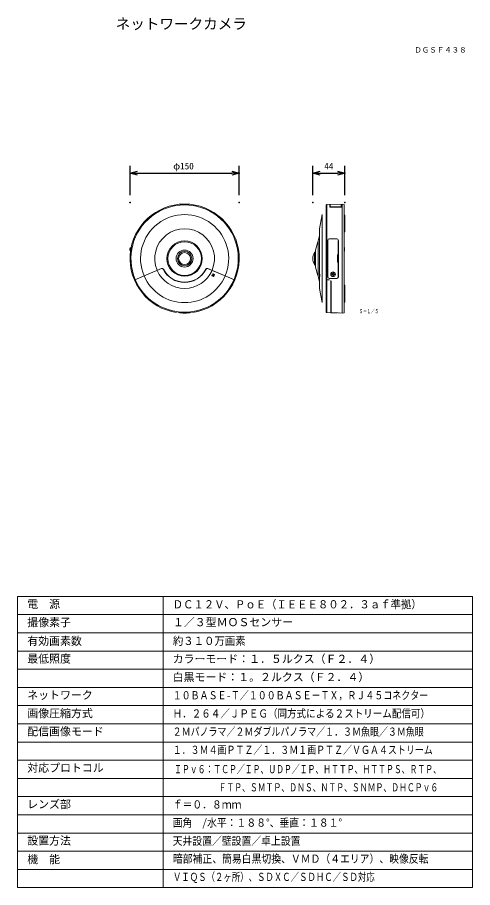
# Model space of a CAD drawing. Units: millimetres, scale not verified. Extents: x -62 to 63, y -119 to 120.
import ezdxf
from ezdxf.enums import TextEntityAlignment as Align

# ---------------------------------------------------------------- set-up
doc = ezdxf.new("R2010")
doc.units = ezdxf.units.MM
doc.header["$LTSCALE"] = 0.125
doc.header["$PDMODE"] = 32
doc.header["$PDSIZE"] = 0.0625
for name, color, linetype, lineweight in [('0-0_0', 7, 'Continuous', 25), ('0-2_WAKU', 1, 'Continuous', 18), ('0-5_SUNPO', 7, 'Continuous', 25), ('0-7_PANEL', 1, 'Continuous', 18)]:
    doc.layers.add(name, color=color, linetype=linetype, lineweight=lineweight)
for name, color, linetype in [('0-1_DEFPOINTS', 7, 'Continuous'), ('0-3_MOJI1', 7, 'Continuous'), ('0-6_TOUROKU', 7, 'Continuous')]:
    doc.layers.add(name, color=color, linetype=linetype)
doc.styles.add('ＭＳ ゴシック', font='')
doc.styles.get('ＭＳ ゴシック').set_extended_font_data('MS Gothic')

# ---------------------------------------------------------------- blocks, each defined once
blk = doc.blocks.new('_OPEN30')
at = {"layer": '0-0_0'}
blk.add_line((0, 0), (-1, 0), dxfattribs=at)
blk.add_lwpolyline([(-1, 0.26795), (0, 0), (-1, -0.26795)], dxfattribs=at)
blk = doc.blocks.new('D5')
at = {"layer": '0-1_DEFPOINTS'}
for p in [(28.2221, 49.5005), (19.4203, 41.5005), (28.2221, 41.5005)]:
    blk.add_point(p, dxfattribs=at)
at = {"layer": '0-5_SUNPO'}
for p, q in [((19.4203, 43.5005), (19.4203, 51.5005)), ((28.2221, 43.5005), (28.2221, 51.5005)), ((21.4203, 49.5005), (26.2221, 49.5005))]:
    blk.add_line(p, q, dxfattribs=at)
at = {"layer": '0-5_SUNPO', "xscale": 2, "yscale": 2, "rotation": 180}
blk.add_blockref('_OPEN30', (19.4203, 49.5005), dxfattribs=at)
at = {"layer": '0-5_SUNPO', "xscale": 2, "yscale": 2}
blk.add_blockref('_OPEN30', (28.2221, 49.5005), dxfattribs=at)
at = {"layer": '0-5_SUNPO', "style": 'ＭＳ ゴシック'}
blk.add_text('44', height=1.833, dxfattribs=at).set_placement((22.5712, 50.0005), align=Align.BOTTOM_LEFT)
blk = doc.blocks.new('D6')
at = {"layer": '0-1_DEFPOINTS'}
for p in [(-0.8072, 49.5005), (-30.7723, 41.5005), (-0.8072, 41.5005)]:
    blk.add_point(p, dxfattribs=at)
at = {"layer": '0-5_SUNPO'}
for p, q in [((-30.7723, 43.5005), (-30.7723, 51.5005)), ((-0.8072, 43.5005), (-0.8072, 51.5005)), ((-28.7723, 49.5005), (-2.8072, 49.5005))]:
    blk.add_line(p, q, dxfattribs=at)
at = {"layer": '0-5_SUNPO', "xscale": 2, "yscale": 2, "rotation": 180}
blk.add_blockref('_OPEN30', (-30.7723, 49.5005), dxfattribs=at)
at = {"layer": '0-5_SUNPO', "xscale": 2, "yscale": 2}
blk.add_blockref('_OPEN30', (-0.8072, 49.5005), dxfattribs=at)
at = {"layer": '0-5_SUNPO', "style": 'ＭＳ ゴシック'}
blk.add_text('φ150', height=1.833, dxfattribs=at).set_placement((-18.9148, 50.0005), align=Align.BOTTOM_LEFT)

msp = doc.modelspace()

# ---------------------------------------------------------------- linework, layer by layer
at = {"layer": '0-2_WAKU', "color": 4}
for p, q in [((-62.4766, -39.3166), (62.5234, -39.3166)), ((-22.4766, -119.3166), (-22.4766, -39.3166)), ((62.5234, -119.3166), (62.5234, -39.3166))]:
    msp.add_line(p, q, dxfattribs=at)
at = {"layer": '0-2_WAKU'}
for p, q in [((-62.4766, -44.3166), (62.5234, -44.3166)), ((-62.4766, -49.3166), (62.5234, -49.3166)), ((-62.4766, -54.3166), (62.5234, -54.3166)), ((-62.4766, -59.3166), (62.5234, -59.3166)), ((-62.4766, -64.3166), (62.5234, -64.3166)), ((-62.4766, -69.3166), (62.5234, -69.3166)), ((-62.4766, -74.3166), (62.5234, -74.3166)), ((-62.4766, -79.3166), (62.5234, -79.3166)), ((-62.4766, -84.3166), (62.5234, -84.3166)), ((-62.4766, -89.3166), (62.5234, -89.3166)), ((-62.4766, -94.3166), (62.5234, -94.3166)), ((-62.4766, -94.3166), (62.5234, -94.3166)), ((-62.4766, -99.3166), (62.5234, -99.3166)), ((-62.4766, -104.3166), (62.5234, -104.3166)), ((-62.4766, -109.3166), (62.5234, -109.3166)), ((-62.4766, -114.3166), (62.5234, -114.3166))]:
    msp.add_line(p, q, dxfattribs=at)
at = {"layer": '0-2_WAKU', "color": 4}
msp.add_lwpolyline([(-62.4766, -39.3166), (-62.4766, -119.3166), (62.5234, -119.3166)], dxfattribs=at)
at = {"layer": '0-7_PANEL'}
for p, q in [((22.2949, 47.7635), (22.2949, 68.2637)), ((22.4563, 68.3556), (22.4563, 47.7275)), ((23.3519, 68.3869), (23.3519, 67.6109)), ((23.3519, 67.6109), (26.5519, 67.6109)), ((23.4519, 67.7109), (23.4519, 68.3904)), ((26.4519, 67.7109), (23.4519, 67.7109)), ((26.4519, 68.4951), (26.4519, 67.7109)), ((26.5519, 67.6109), (26.5519, 68.4986)), ((26.7519, 68.5056), (26.7519, 38.7029)), ((21.2269, 48.7952), (21.2269, 65.6231)), ((27.2519, 65.4631), (27.4519, 65.4631)), ((27.4519, 65.463), (27.4519, 60.8531)), ((20.4519, 50.3191), (20.4519, 59.9092)), ((27.4519, 60.8531), (27.2519, 60.8531)), ((20.0722, 58.1631), (20.0722, 48.8831)), ((22.7519, 58.5231), (22.7519, 48.5231)), ((22.8119, 58.523), (22.8119, 48.5231)), ((23.2119, 58.9831), (25.2119, 58.9831)), ((25.6119, 58.5241), (25.6119, 54.5829)), ((25.6719, 58.5231), (25.6719, 48.5231)), ((19.1091, 51.845), (19.1091, 55.2012)), ((19.3609, 55.3931), (19.3609, 51.6531)), ((27.2519, 56.5931), (27.3519, 56.5931)), ((27.2519, 56.5855), (27.3519, 56.5855)), ((27.3519, 55.5312), (27.3519, 56.5929)), ((25.4519, 54.4631), (25.4519, 52.5831)), ((25.5119, 54.5231), (25.5519, 54.5231)), ((-30.239, 47.7167), (-22.9009, 50.8316)), ((-30.223, 47.6583), (-22.8774, 50.7763)), ((-10.2427, 50.7763), (-2.9046, 47.6615)), ((-10.2192, 50.8316), (-2.8811, 47.7167)), ((20.4519, 47.137), (20.4519, 50.2639)), ((25.5519, 52.5231), (25.5119, 52.5231)), ((25.6119, 52.4632), (25.6119, 48.5221)), ((-13.1033, 47.9948), (-13.0842, 47.9596)), ((-8.656, 48.6133), (-9.0024, 48.8133)), ((-8.9024, 48.9865), (-8.556, 48.7865)), ((-8.63, 48.8281), (-8.8166, 48.8281)), ((-8.815, 48.936), (-8.815, 48.9281)), ((-8.456, 48.9597), (-8.8024, 49.1597)), ((-8.7024, 49.3329), (-8.356, 49.1329)), ((-8.63, 48.7805), (-8.63, 48.8281)), ((-8.565, 49.0281), (-8.565, 49.1358)), ((-8.4882, 49.0281), (-8.565, 49.0281)), ((20.5714, 49.1597), (20.6344, 49.1597)), ((20.5722, 48.8133), (20.6336, 48.8133)), ((20.6434, 48.9597), (20.6589, 48.9597)), ((20.6442, 48.6133), (20.6593, 48.6133)), ((21.2269, 41.4231), (21.2269, 48.7401)), ((25.2119, 48.0631), (23.2119, 48.0631)), ((23.8519, 49.2931), (23.8519, 49.1531)), ((23.8519, 49.2931), (24.0719, 49.2931)), ((23.8519, 49.1531), (24.0719, 49.1531)), ((24.1419, 49.5831), (24.2819, 49.5831)), ((24.1419, 49.5831), (24.1419, 49.3631)), ((24.1419, 49.0831), (24.1419, 48.8631)), ((24.1419, 48.8631), (24.2819, 48.8631)), ((24.2819, 49.5831), (24.2819, 49.3631)), ((24.2819, 49.0831), (24.2819, 48.8631)), ((24.3519, 49.2931), (24.5719, 49.2931)), ((24.3519, 49.1531), (24.5719, 49.1531)), ((24.5719, 49.2931), (24.5719, 49.1531)), ((-14.1159, 47.4835), (-14.1943, 47.4052)), ((-13.7872, 47.5779), (-13.8234, 47.6445)), ((22.2949, 47.7083), (22.2949, 38.7826)), ((22.4563, 47.7275), (23.2519, 47.7167)), ((22.4563, 47.6724), (22.4563, 38.6905)), ((23.2519, 47.6615), (22.4563, 47.6724)), ((23.2519, 47.6615), (23.2519, 47.7167)), ((23.5919, 38.6724), (23.5919, 47.518)), ((23.6519, 47.3451), (23.6519, 38.6488)), ((27.4519, 46.1931), (27.2519, 46.1931)), ((27.4519, 46.1931), (27.4519, 41.5832)), ((27.4519, 41.5831), (27.2519, 41.5831)), ((-18.46, 38.6615), (-18.46, 38.7114)), ((-14.66, 38.6615), (-14.66, 38.7114)), ((25.8519, 38.6932), (25.8519, 38.7347)), ((26.7519, 38.5405), (26.7519, 38.6615))]:
    msp.add_line(p, q, dxfattribs=at)
at = {"layer": '0-7_PANEL', "color": 7}
for p, q in [((22.4563, 68.3556), (26.7519, 68.5056)), ((26.7519, 68.5056), (27.2519, 68.4231)), ((27.2519, 68.4231), (27.2519, 38.6231)), ((20.4519, 61.7231), (21.2269, 65.6231)), ((20.4519, 59.9092), (20.4519, 61.7231)), ((19.3624, 55.8583), (19.9989, 58.1339)), ((20.0375, 58.1631), (20.0722, 58.1631)), ((20.0722, 58.377), (20.0722, 58.1631)), ((19.1066, 55.1631), (19.1091, 55.1657)), ((19.1091, 55.2012), (19.147, 55.2825)), ((19.147, 55.2825), (19.257, 55.3031)), ((19.257, 55.3031), (19.347, 55.3931)), ((19.347, 55.3931), (19.3609, 55.3931)), ((19.3609, 55.8475), (19.3609, 55.3931)), ((19.1066, 51.8831), (19.1091, 51.8805)), ((19.1091, 51.845), (19.147, 51.7637)), ((19.147, 51.7637), (19.257, 51.7431)), ((19.257, 51.7431), (19.347, 51.6531)), ((19.347, 51.6531), (19.3609, 51.6531)), ((19.3609, 51.6531), (19.3609, 51.1986)), ((19.3624, 51.6061), (19.3624, 51.1879)), ((19.3624, 51.1879), (19.9989, 48.9123)), ((20.0375, 48.8831), (20.0722, 48.8831)), ((20.0722, 48.8831), (20.0722, 48.6691)), ((20.4519, 45.3231), (20.4519, 47.137)), ((20.4519, 45.3231), (21.2269, 41.4231)), ((-18.76, 38.7029), (-18.76, 38.7347)), ((-14.36, 38.7347), (-14.36, 38.7029)), ((22.4563, 38.6905), (23.3919, 38.6579)), ((23.3919, 38.67), (23.3919, 38.6579)), ((23.6519, 38.6488), (25.2519, 38.5929)), ((25.2519, 38.6789), (25.2519, 38.5929)), ((25.5519, 38.5825), (25.5519, 38.733)), ((25.5519, 38.5824), (26.7519, 38.5405)), ((26.7519, 38.5405), (27.2519, 38.6231))]:
    msp.add_line(p, q, dxfattribs=at)
at = {"layer": '0-7_PANEL'}
for centre, radius in [((-16.56, 53.5231), 4.8539), ((-16.56, 53.5231), 4.6108), ((-16.56, 53.5231), 2.3352), ((-16.56, 53.5231), 1.9707), ((-16.56, 53.5231), 1.64), ((24.2119, 49.2231), 0.63)]:
    msp.add_circle(centre, radius, dxfattribs=at)
at = {"layer": '0-7_PANEL', "color": 7}
for centre, radius, start, end in [((-16.56, 53.5231), 14.9825, 278.4437, 261.5563), ((22.4633, 68.1557), 0.2, 92, 147.34394), ((13.5109, 60.8161), 7, 339.60772, 352.55566), ((20.0375, 58.1231), 0.04, 90, 164.37262), ((21.824, 53.5231), 3.174, 148.88897, 211.11103), ((20.0375, 48.9231), 0.04, 195.62738, 270), ((13.5109, 46.23), 7, 7.25006, 20.39228), ((-16.56, 53.5231), 14.9302, 263.84805, 276.15195), ((22.4633, 38.8904), 0.2, 212.63355, 268)]:
    msp.add_arc(centre, radius, start, end, dxfattribs=at)
at = {"layer": '0-7_PANEL'}
for centre, radius, start, end in [((-16.56, 53.5231), 14.7406, 337, 203), ((-16.56, 53.5231), 12.1, 337, 203), ((-16.56, 53.5231), 8.2, 337, 203), ((23.2119, 58.5231), 0.46, 90, 180), ((25.2119, 58.5231), 0.46, 0, 90), ((-31.1352, 56.0931), 0.5, 100.13291, 243.61906), ((25.5119, 54.4631), 0.06, 90, 180), ((-16.56, 53.5231), 8.2, 203.41924, 336.58076), ((-22.7446, 50.4634), 0.4, 26.32336, 113), ((-22.7446, 50.4634), 0.34, 26.32336, 113), ((-16.56, 53.5231), 6.56, 206.32336, 333.67664), ((-16.56, 53.5231), 6.5, 206.32336, 333.67664), ((-10.3755, 50.4634), 0.4, 67, 153.67664), ((-10.3755, 50.4634), 0.34, 67, 153.67664), ((25.5119, 52.5831), 0.06, 180, 270), ((-16.56, 53.5231), 12.1, 203.28411, 336.71589), ((-16.56, 53.5231), 6.52, 294.98271, 302.01729), ((-8.9524, 48.8999), 0.1, 60, 240), ((-8.6792, 48.9731), 0.2, 180.19017, 299.80983), ((-8.7524, 49.2463), 0.1, 60, 240), ((-8.6792, 48.9731), 0.2, 0.19017, 119.80983), ((-8.606, 48.6999), 0.1, 240, 60), ((-8.406, 49.0463), 0.1, 240, 60), ((23.2119, 48.5231), 0.46, 180, 270), ((24.0719, 49.3631), 0.07, 270, 0), ((24.0719, 49.0831), 0.07, 0, 90), ((24.3519, 49.3631), 0.07, 180, 270), ((24.3519, 49.0831), 0.07, 90, 180), ((25.2119, 48.5231), 0.46, 270, 0), ((-16.56, 53.5231), 14.7405, 203.23322, 336.76678), ((-13.9745, 47.3421), 0.2, 112.69959, 135), ((-16.56, 53.5231), 14.9825, 262.71446, 277.28554)]:
    msp.add_arc(centre, radius, start, end, dxfattribs=at)

# ---------------------------------------------------------------- block references
at = {"layer": '0-5_SUNPO'}
for name in ['D6', 'D5']:
    msp.add_blockref(name, (-0.7703, 27.467), dxfattribs=at)

# ---------------------------------------------------------------- texts
at = {"layer": '0-3_MOJI1', "style": 'ＭＳ ゴシック'}
for s, height, p in [('ネットワークカメラ', 2.933, (-35.4766, 115.6834)), ('電\u3000源', 2.199, (-59.7711, -43.1915)), ('撮像素子', 2.199, (-59.7711, -48.188)), ('１／３型ＭＯＳセンサー', 2.199, (-19.7711, -48.1607)), ('有効画素数', 2.199, (-59.7711, -53.3166)), ('最低照度', 2.199, (-59.7711, -58.1846)), ('カラーモード：１．５ルクス（Ｆ２．４）', 2.199, (-19.8404, -58.2535)), ('白黒モード：１。２ルクス（Ｆ２．４）', 2.199, (-19.8404, -63.2535)), ('ネットワーク', 2.199, (-59.7711, -68.1846)), ('画像圧縮方式', 2.199, (-59.7711, -73.1846)), ('配信画像モード', 2.199, (-59.7711, -78.1846)), ('対応プロトコル', 2.199, (-59.7711, -88.1846)), ('レンズ部', 2.199, (-59.7711, -98.1846)), ('設置方法', 2.199, (-59.7711, -108.1846)), ('機\u3000能', 2.199, (-59.7711, -113.3166))]:
    msp.add_text(s, height=height, dxfattribs=at).set_placement(p, align=Align.BOTTOM_LEFT)
for s, width, p in [('ＤＣ１２Ｖ、ＰｏＥ（ＩＥＥＥ８０２．３ａｆ準拠）', 0.95, (-19.8404, -43.2603)), ('約３１０万画素', 0.95, (-19.7711, -53.3166)), ('１０ＢＡＳＥ-Ｔ／１００ＢＡＳＥ－ＴＸ，ＲＪ４５コネクター', 0.8, (-19.8404, -68.2535)), ('Ｈ．２６４／ＪＰＥＧ（同方式による２ストリーム配信可）', 0.85, (-19.8404, -73.2535)), ('２Ｍパノラマ／２Ｍダブルパノラマ／１．３Ｍ魚眼／３Ｍ魚眼', 0.8, (-19.8404, -78.2535)), ('１．３Ｍ４画ＰＴＺ／１．３Ｍ１画ＰＴＺ／ＶＧＡ４ストリーム', 0.8, (-19.8404, -83.2535)), ('ＩＰｖ６：ＴＣＰ／ＩＰ、ＵＤＰ／ＩＰ、ＨＴＴＰ、ＨＴＴＰＳ、ＲＴＰ、', 0.7, (-19.4473, -88.5512)), ('ＦＴＰ、ＳＭＴＰ、ＤＮＳ、ＮＴＰ、ＳＮＭＰ、ＤＨＣＰｖ６', 0.7, (-7.2468, -93.5512)), ('ｆ＝０．８ｍｍ', 0.9, (-19.8404, -98.2535)), ('画角\u3000/水平：１８８°、垂直：１８１°', 0.9, (-19.8404, -103.2535)), ('天井設置／壁設置／卓上設置', 0.9, (-19.8404, -108.2535)), ('暗部補正、簡易白黒切換、ＶＭＤ（４エリア）、映像反転', 0.9, (-19.7711, -113.1607)), ('ＶＩＱＳ（２ヶ所）、ＳＤＸＣ／ＳＤＨＣ／ＳＤ対応', 0.75, (-19.7711, -118.1607))]:
    msp.add_text(s, height=2.199, dxfattribs=dict(at, width=width)).set_placement(p, align=Align.BOTTOM_LEFT)
at = {"layer": '0-6_TOUROKU', "style": 'ＭＳ ゴシック'}
msp.add_text('ＤＧＳＦ４３８', height=1.466, dxfattribs=at).set_placement((46.5234, 109.6834), align=Align.BOTTOM_LEFT)
at = {"layer": '0-6_TOUROKU', "style": 'ＭＳ ゴシック', "width": 0.7}
msp.add_text('Ｓ＝１／５', height=1.1, dxfattribs=at).set_placement((31.3452, 38.1796), align=Align.BOTTOM_LEFT)

doc.saveas('drawing.dxf')
